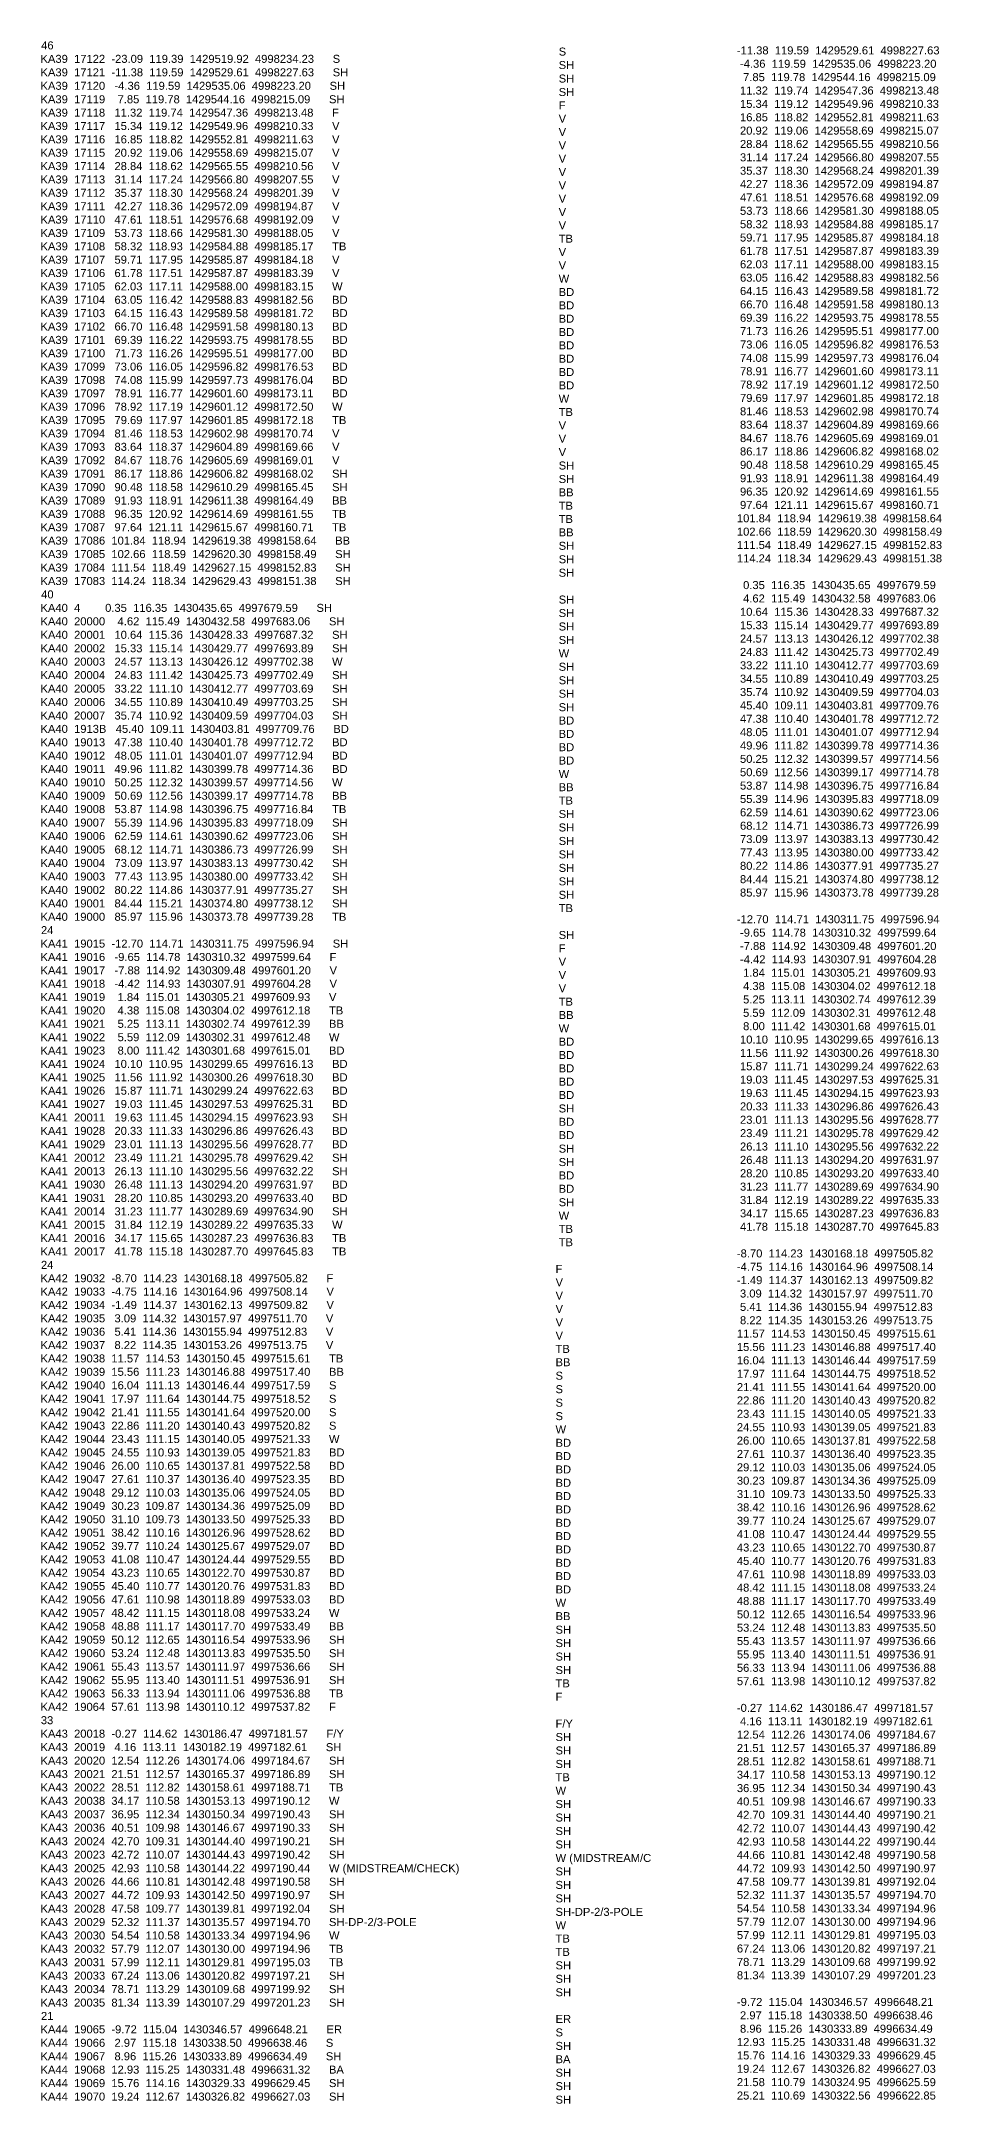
# Model space of a CAD drawing. Header units: millimetres. Extents: x -4102225 to 9709333, y -15023097 to 2258209.
# Drawn here: x 2015694 to 2071941, y 617970 to 746859 of the extents above; entities that cross this region are included whole.
import ezdxf

# ---------------------------------------------------------------- set-up
doc = ezdxf.new("R2010")
doc.units = ezdxf.units.MM
doc.layers.get('0').update_dxf_attribs({"lineweight": 0})
doc.styles.get("Standard").update_dxf_attribs({"font": 'arial.ttf'})

msp = doc.modelspace()

# ---------------------------------------------------------------- texts
at = {"color": 32, "true_color": 0xcd6928}
for s, p in [('46', (2015688.276, 746351.153)), ('   S', (2047431.026, 745963.281)), ('KA39  17122  -23.09  119.39  1429519.92  4998234.23      S', (2015645.984, 745509.293)), ('KA39  17121  -11.38  119.59  1429529.61  4998227.63      SH', (2015645.984, 744667.433)), ('   SH', (2047431.026, 745121.422)), ('KA39  17120   -4.36  119.59  1429535.06  4998223.20      SH', (2015645.984, 743825.573)), ('   SH', (2047431.026, 744279.562)), ('   SH', (2047431.026, 743437.702)), ('KA39  17119    7.85  119.78  1429544.16  4998215.09      SH', (2015645.984, 742983.713)), ('KA39  17118   11.32  119.74  1429547.36  4998213.48      F', (2015645.984, 742148.333)), ('   F', (2047431.026, 742604.368)), ('KA39  17117   15.34  119.12  1429549.96  4998210.33      V', (2015645.984, 741312.953)), ('   V', (2047431.026, 741771.035)), ('   V', (2047431.026, 740937.702)), ('KA39  17116   16.85  118.82  1429552.81  4998211.63      V', (2015645.984, 740477.574)), ('KA39  17115   20.92  119.06  1429558.69  4998215.07      V', (2015645.984, 739642.194)), ('   V', (2047431.026, 740104.368)), ('KA39  17114   28.84  118.62  1429565.55  4998210.56      V', (2015645.984, 738806.814)), ('   V', (2047431.026, 739271.035)), ('   V', (2047431.026, 738437.702)), ('KA39  17113   31.14  117.24  1429566.80  4998207.55      V', (2015645.984, 737971.435)), ('KA39  17112   35.37  118.30  1429568.24  4998201.39      V', (2015645.984, 737136.055)), ('   V', (2047431.026, 737604.368)), ('   V', (2047431.026, 736771.035)), ('KA39  17111   42.27  118.36  1429572.09  4998194.87      V', (2015645.984, 736300.675)), ('KA39  17110   47.61  118.51  1429576.68  4998192.09      V', (2015645.984, 735465.295)), ('   V', (2047431.026, 735937.702)), ('KA39  17109   53.73  118.66  1429581.30  4998188.05      V', (2015645.984, 734629.916)), ('   V', (2047431.026, 735104.368)), ('   TB', (2047431.026, 734271.035)), ('KA39  17108   58.32  118.93  1429584.88  4998185.17      TB', (2015645.984, 733794.536)), ('KA39  17107   59.71  117.95  1429585.87  4998184.18      V', (2015645.984, 732959.156)), ('   V', (2047431.026, 733437.702)), ('KA39  17106   61.78  117.51  1429587.87  4998183.39      V', (2015645.984, 732123.777)), ('   V', (2047431.026, 732604.368)), ('   W', (2047431.026, 731771.035)), ('KA39  17105   62.03  117.11  1429588.00  4998183.15      W', (2015645.984, 731288.397)), ('KA39  17104   63.05  116.42  1429588.83  4998182.56      BD', (2015645.984, 730453.017)), ('   BD', (2047431.026, 730937.702)), ('KA39  17103   64.15  116.43  1429589.58  4998181.72      BD', (2015645.984, 729617.637)), ('   BD', (2047431.026, 730104.368)), ('   BD', (2047431.026, 729271.035)), ('KA39  17102   66.70  116.48  1429591.58  4998180.13      BD', (2015645.984, 728782.258)), ('KA39  17101   69.39  116.22  1429593.75  4998178.55      BD', (2015645.984, 727946.878)), ('   BD', (2047431.026, 728437.702)), ('KA39  17100   71.73  116.26  1429595.51  4998177.00      BD', (2015645.984, 727111.498)), ('   BD', (2047431.026, 727604.368)), ('   BD', (2047431.026, 726771.035)), ('KA39  17099   73.06  116.05  1429596.82  4998176.53      BD', (2015645.984, 726276.119)), ('KA39  17098   74.08  115.99  1429597.73  4998176.04      BD', (2015645.984, 725440.739)), ('   BD', (2047431.026, 725937.702)), ('KA39  17097   78.91  116.77  1429601.60  4998173.11      BD', (2015645.984, 724605.359)), ('   W', (2047431.026, 724271.035)), ('   BD', (2047431.026, 725104.368)), ('KA39  17096   78.92  117.19  1429601.12  4998172.50      W', (2015645.984, 723769.979)), ('KA39  17095   79.69  117.97  1429601.85  4998172.18      TB', (2015645.984, 722934.6)), ('   V', (2047431.026, 722604.368)), ('   TB', (2047431.026, 723437.702)), ('KA39  17094   81.46  118.53  1429602.98  4998170.74      V', (2015645.984, 722099.22)), ('   V', (2047431.026, 721771.035)), ('KA39  17093   83.64  118.37  1429604.89  4998169.66      V', (2015645.984, 721263.84)), ('KA39  17092   84.67  118.76  1429605.69  4998169.01      V', (2015645.984, 720428.461)), ('   V', (2047431.026, 720937.702)), ('   SH', (2047431.026, 720095.842)), ('KA39  17091   86.17  118.86  1429606.82  4998168.02      SH', (2015645.984, 719586.601)), ('KA39  17090   90.48  118.58  1429610.29  4998165.45      SH', (2015645.984, 718744.741)), ('   SH', (2047431.026, 719253.982)), ('KA39  17089   91.93  118.91  1429611.38  4998164.49      BB', (2015645.984, 717909.361)), ('   TB', (2047431.026, 717587.315)), ('   BB', (2047431.026, 718420.648)), ('KA39  17088   96.35  120.92  1429614.69  4998161.55      TB', (2015645.984, 717073.981)), ('KA39  17087   97.64  121.11  1429615.67  4998160.71      TB', (2015645.984, 716238.602)), ('   TB', (2047431.026, 716753.982)), ('KA39  17086  101.84  118.94  1429619.38  4998158.64      BB', (2015645.984, 715403.222)), ('   SH', (2047431.026, 715078.789)), ('   BB', (2047431.026, 715920.648)), ('KA39  17085  102.66  118.59  1429620.30  4998158.49      SH', (2015645.984, 714561.362)), ('KA39  17084  111.54  118.49  1429627.15  4998152.83      SH', (2015645.984, 713719.502)), ('   SH', (2047431.026, 714236.929)), ('KA39  17083  114.24  118.34  1429629.43  4998151.38      SH', (2015645.984, 712877.642)), ('   SH', (2047431.026, 713395.069)), ('KA40  4        0.35  116.35  1430435.65  4997679.59      SH', (2015645.984, 711200.402)), ('40', (2015688.276, 712042.262)), ('   SH', (2047431.026, 711719.875)), ('KA40  20000    4.62  115.49  1430432.58  4997683.06      SH', (2015645.984, 710358.542)), ('   SH', (2047431.026, 710878.015)), ('   SH', (2047431.026, 710036.156)), ('KA40  20001   10.64  115.36  1430428.33  4997687.32      SH', (2015645.984, 709516.682)), ('KA40  20002   15.33  115.14  1430429.77  4997693.89      SH', (2015645.984, 708674.823)), ('   SH', (2047431.026, 709194.296)), ('KA40  20003   24.57  113.13  1430426.12  4997702.38      W', (2015645.984, 707839.443)), ('   W', (2047431.026, 708360.962)), ('   SH', (2047431.026, 707519.102)), ('KA40  20004   24.83  111.42  1430425.73  4997702.49      SH', (2015645.984, 706997.583)), ('KA40  20005   33.22  111.10  1430412.77  4997703.69      SH', (2015645.984, 706155.723)), ('   SH', (2047431.026, 706677.242)), ('   SH', (2047431.026, 705835.382)), ('KA40  20006   34.55  110.89  1430410.49  4997703.25      SH', (2015645.984, 705313.863)), ('   SH', (2047431.026, 704993.523)), ('KA40  20007   35.74  110.92  1430409.59  4997704.03      SH', (2015645.984, 704472.003)), ('KA40  1913B   45.40  109.11  1430403.81  4997709.76      BD', (2015645.984, 703636.623)), ('   BD', (2047431.026, 704160.189)), ('   BD', (2047431.026, 703326.856)), ('KA40  19013   47.38  110.40  1430401.78  4997712.72      BD', (2015645.984, 702801.244)), ('KA40  19012   48.05  111.01  1430401.07  4997712.94      BD', (2015645.984, 701965.864)), ('   BD', (2047431.026, 702493.523)), ('KA40  19011   49.96  111.82  1430399.78  4997714.36      BD', (2015645.984, 701130.484)), ('   W', (2047431.026, 700826.856)), ('   BD', (2047431.026, 701660.189)), ('KA40  19010   50.25  112.32  1430399.57  4997714.56      W', (2015645.984, 700295.104)), ('KA40  19009   50.69  112.56  1430399.17  4997714.78      BB', (2015645.984, 699459.725)), ('   BB', (2047431.026, 699993.523)), ('KA40  19008   53.87  114.98  1430396.75  4997716.84      TB', (2015645.984, 698624.345)), ('   TB', (2047431.026, 699160.189)), ('   SH', (2047431.026, 698318.329)), ('KA40  19007   55.39  114.96  1430395.83  4997718.09      SH', (2015645.984, 697782.485)), ('KA40  19006   62.59  114.61  1430390.62  4997723.06      SH', (2015645.984, 696940.625)), ('   SH', (2047431.026, 697476.469)), ('KA40  19005   68.12  114.71  1430386.73  4997726.99      SH', (2015645.984, 696098.765)), ('   SH', (2047431.026, 696634.609)), ('   SH', (2047431.026, 695792.749)), ('KA40  19004   73.09  113.97  1430383.13  4997730.42      SH', (2015645.984, 695256.905)), ('KA40  19003   77.43  113.95  1430380.00  4997733.42      SH', (2015645.984, 694415.045)), ('   SH', (2047431.026, 694950.889)), ('KA40  19002   80.22  114.86  1430377.91  4997735.27      SH', (2015645.984, 693573.185)), ('   SH', (2047431.026, 694109.03)), ('   SH', (2047431.026, 693267.17)), ('KA40  19001   84.44  115.21  1430374.80  4997738.12      SH', (2015645.984, 692731.325)), ('KA40  19000   85.97  115.96  1430373.78  4997739.28      TB', (2015645.984, 691895.946)), ('   TB', (2047431.026, 692433.836)), ('24', (2015676.68, 691060.566)), ('   SH', (2047431.026, 690758.643)), ('KA41  19015  -12.70  114.71  1430311.75  4997596.94      SH', (2015645.984, 690218.706)), ('KA41  19016   -9.65  114.78  1430310.32  4997599.64      F', (2015645.984, 689383.326)), ('   V', (2047431.026, 689091.976)), ('   F', (2047431.026, 689925.31)), ('KA41  19017   -7.88  114.92  1430309.48  4997601.20      V', (2015645.984, 688547.947)), ('   V', (2047431.026, 688258.643)), ('KA41  19018   -4.42  114.93  1430307.91  4997604.28      V', (2015645.984, 687712.567)), ('KA41  19019    1.84  115.01  1430305.21  4997609.93      V', (2015645.984, 686877.187)), ('   V', (2047431.026, 687425.31)), ('   TB', (2047431.026, 686591.976)), ('KA41  19020    4.38  115.08  1430304.02  4997612.18      TB', (2015645.984, 686041.808)), ('KA41  19021    5.25  113.11  1430302.74  4997612.39      BB', (2015645.984, 685206.428)), ('   BB', (2047431.026, 685758.643)), ('KA41  19022    5.59  112.09  1430302.31  4997612.48      W', (2015645.984, 684371.048)), ('   W', (2047431.026, 684925.31)), ('   BD', (2047431.026, 684091.976)), ('KA41  19023    8.00  111.42  1430301.68  4997615.01      BD', (2015645.984, 683535.668)), ('KA41  19024   10.10  110.95  1430299.65  4997616.13      BD', (2015645.984, 682700.289)), ('   BD', (2047431.026, 683258.643)), ('KA41  19025   11.56  111.92  1430300.26  4997618.30      BD', (2015645.984, 681864.909)), ('   BD', (2047431.026, 682425.31)), ('   BD', (2047431.026, 681591.976)), ('KA41  19026   15.87  111.71  1430299.24  4997622.63      BD', (2015645.984, 681029.529)), ('KA41  19027   19.03  111.45  1430297.53  4997625.31      BD', (2015645.984, 680194.149)), ('   BD', (2047431.026, 680758.643)), ('KA41  20011   19.63  111.45  1430294.15  4997623.93      SH', (2015645.984, 679352.29)), ('   SH', (2047431.026, 679916.783)), ('   BD', (2047431.026, 679083.45)), ('KA41  19028   20.33  111.33  1430296.86  4997626.43      BD', (2015645.984, 678516.91)), ('KA41  19029   23.01  111.13  1430295.56  4997628.77      BD', (2015645.984, 677681.53)), ('   BD', (2047431.026, 678250.116)), ('KA41  20012   23.49  111.21  1430295.78  4997629.42      SH', (2015645.984, 676839.67)), ('   SH', (2047431.026, 677408.256)), ('   SH', (2047431.026, 676566.397)), ('KA41  20013   26.13  111.10  1430295.56  4997632.22      SH', (2015645.984, 675997.81)), ('KA41  19030   26.48  111.13  1430294.20  4997631.97      BD', (2015645.984, 675162.431)), ('   BD', (2047431.026, 675733.063)), ('   BD', (2047431.026, 674899.73)), ('KA41  19031   28.20  110.85  1430293.20  4997633.40      BD', (2015645.984, 674327.051)), ('   SH', (2047431.026, 674057.87)), ('KA41  20014   31.23  111.77  1430289.69  4997634.90      SH', (2015645.984, 673485.191)), ('KA41  20015   31.84  112.19  1430289.22  4997635.33      W', (2015645.984, 672649.811)), ('   W', (2047431.026, 673224.537)), ('   TB', (2047431.026, 672391.203)), ('KA41  20016   34.17  115.65  1430287.23  4997636.83      TB', (2015645.984, 671814.431)), ('   TB', (2047431.026, 671557.87)), ('KA41  20017   41.78  115.18  1430287.70  4997645.83      TB', (2015645.984, 670979.052)), ('24', (2015676.68, 670143.672)), ('  F', (2047431.026, 669891.203)), ('KA42  19032  -8.70  114.23  1430168.18  4997505.82      F', (2015645.984, 669308.292)), ('KA42  19033  -4.75  114.16  1430164.96  4997508.14      V', (2015645.984, 668472.913)), ('  V', (2047431.026, 669057.87)), ('KA42  19034  -1.49  114.37  1430162.13  4997509.82      V', (2015645.984, 667637.533)), ('  V', (2047431.026, 668224.537)), ('  V', (2047431.026, 667391.203)), ('KA42  19035   3.09  114.32  1430157.97  4997511.70      V', (2015645.984, 666802.153)), ('KA42  19036   5.41  114.36  1430155.94  4997512.83      V', (2015645.984, 665966.773)), ('  V', (2047431.026, 666557.87)), ('KA42  19037   8.22  114.35  1430153.26  4997513.75      V', (2015645.984, 665131.394)), ('  V', (2047431.026, 665724.537)), ('  TB', (2047431.026, 664891.203)), ('KA42  19038  11.57  114.53  1430150.45  4997515.61      TB', (2015645.984, 664296.014)), ('KA42  19039  15.56  111.23  1430146.88  4997517.40      BB', (2015645.984, 663460.634)), ('  BB', (2047431.026, 664057.87)), ('KA42  19040  16.04  111.13  1430146.44  4997517.59      S', (2015645.984, 662618.774)), ('  S', (2047431.026, 663216.01)), ('  S', (2047431.026, 662374.15)), ('KA42  19041  17.97  111.64  1430144.75  4997518.52      S', (2015645.984, 661776.914)), ('KA42  19042  21.41  111.55  1430141.64  4997520.00      S', (2015645.984, 660935.054)), ('  S', (2047431.026, 661532.29)), ('KA42  19043  22.86  111.20  1430140.43  4997520.82      S', (2015645.984, 660093.195)), ('  W', (2047431.026, 659857.097)), ('  S', (2047431.026, 660690.43)), ('KA42  19044  23.43  111.15  1430140.05  4997521.33      W', (2015645.984, 659257.815)), ('KA42  19045  24.55  110.93  1430139.05  4997521.83      BD', (2015645.984, 658422.435)), ('  BD', (2047431.026, 659023.764)), ('  BD', (2047431.026, 658190.43)), ('KA42  19046  26.00  110.65  1430137.81  4997522.58      BD', (2015645.984, 657587.055)), ('  BD', (2047431.026, 657357.097)), ('KA42  19047  27.61  110.37  1430136.40  4997523.35      BD', (2015645.984, 656751.676)), ('KA42  19048  29.12  110.03  1430135.06  4997524.05      BD', (2015645.984, 655916.296)), ('  BD', (2047431.026, 656523.764)), ('  BD', (2047431.026, 655690.43)), ('KA42  19049  30.23  109.87  1430134.36  4997525.09      BD', (2015645.984, 655080.916)), ('  BD', (2047431.026, 654857.097)), ('KA42  19050  31.10  109.73  1430133.50  4997525.33      BD', (2015645.984, 654245.536)), ('KA42  19051  38.42  110.16  1430126.96  4997528.62      BD', (2015645.984, 653410.157)), ('  BD', (2047431.026, 654023.764)), ('  BD', (2047431.026, 653190.43)), ('KA42  19052  39.77  110.24  1430125.67  4997529.07      BD', (2015645.984, 652574.777)), ('KA42  19053  41.08  110.47  1430124.44  4997529.55      BD', (2015645.984, 651739.397)), ('  BD', (2047431.026, 652357.097)), ('KA42  19054  43.23  110.65  1430122.70  4997530.87      BD', (2015645.984, 650904.018)), ('  BD', (2047431.026, 651523.764)), ('  BD', (2047431.026, 650690.43)), ('KA42  19055  45.40  110.77  1430120.76  4997531.83      BD', (2015645.984, 650068.638)), ('KA42  19056  47.61  110.98  1430118.89  4997533.03      BD', (2015645.984, 649233.258)), ('  BD', (2047431.026, 649857.097)), ('KA42  19057  48.42  111.15  1430118.08  4997533.24      W', (2015645.984, 648397.878)), ('  W', (2047431.026, 649023.764)), ('  BB', (2047431.026, 648190.43)), ('KA42  19058  48.88  111.17  1430117.70  4997533.49      BB', (2015645.984, 647562.499)), ('KA42  19059  50.12  112.65  1430116.54  4997533.96      SH', (2015645.984, 646720.639)), ('  SH', (2047431.026, 647348.57)), ('KA42  19060  53.24  112.48  1430113.83  4997535.50      SH', (2015645.984, 645878.779)), ('  SH', (2047431.026, 646506.71)), ('  SH', (2047431.026, 645664.85)), ('KA42  19061  55.43  113.57  1430111.97  4997536.66      SH', (2015645.984, 645036.919)), ('KA42  19062  55.95  113.40  1430111.51  4997536.91      SH', (2015645.984, 644195.059)), ('  TB', (2047431.026, 643989.657)), ('  SH', (2047431.026, 644822.99)), ('KA42  19063  56.33  113.94  1430111.06  4997536.88      TB', (2015645.984, 643359.679)), ('  F', (2047431.026, 643156.324)), ('33', (2015667.812, 641688.92)), ('KA42  19064  57.61  113.98  1430110.12  4997537.82      F', (2015645.984, 642524.3)), ('  F/Y', (2047431.026, 641481.131)), ('KA43  20018  -0.27  114.62  1430186.47  4997181.57      F/Y', (2015645.984, 640847.06)), ('  SH', (2047431.026, 640639.271)), ('KA43  20019   4.16  113.11  1430182.19  4997182.61      SH', (2015645.984, 640005.2)), ('KA43  20020  12.54  112.26  1430174.06  4997184.67      SH', (2015645.984, 639163.34)), ('  SH', (2047431.026, 639797.411)), ('  SH', (2047431.026, 638955.551)), ('KA43  20021  21.51  112.57  1430165.37  4997186.89      SH', (2015645.984, 638321.48)), ('  TB', (2047431.026, 638122.217)), ('KA43  20022  28.51  112.82  1430158.61  4997188.71      TB', (2015645.984, 637486.1)), ('KA43  20038  34.17  110.58  1430153.13  4997190.12      W', (2015645.984, 636650.721)), ('  W', (2047431.026, 637288.884)), ('  SH', (2047431.026, 636447.024)), ('KA43  20037  36.95  112.34  1430150.34  4997190.43      SH', (2015645.984, 635808.861)), ('KA43  20036  40.51  109.98  1430146.67  4997190.33      SH', (2015645.984, 634967.001)), ('  SH', (2047431.026, 635605.164)), ('KA43  20024  42.70  109.31  1430144.40  4997190.21      SH', (2015645.984, 634125.141)), ('  SH', (2047431.026, 634763.304)), ('  SH', (2047431.026, 633921.444)), ('KA43  20023  42.72  110.07  1430144.43  4997190.42      SH', (2015645.984, 633283.281)), ('KA43  20025  42.93  110.58  1430144.22  4997190.44      W (MIDSTREAM/CHECK)', (2015645.984, 632441.421)), ('  W (MIDSTREAM/C', (2047431.026, 633079.584)), ('KA43  20026  44.66  110.81  1430142.48  4997190.58      SH', (2015645.984, 631599.561)), ('  SH', (2047431.026, 632237.724)), ('  SH', (2047431.026, 631395.864)), ('KA43  20027  44.72  109.93  1430142.50  4997190.97      SH', (2015645.984, 630757.701)), ('KA43  20028  47.58  109.77  1430139.81  4997192.04      SH', (2015645.984, 629915.841)), ('  SH', (2047431.026, 630554.005)), ('KA43  20029  52.32  111.37  1430135.57  4997194.70      SH-DP-2/3-POLE', (2015645.984, 629073.64)), ('  W', (2047431.026, 628878.47)), ('  SH-DP-2/3-POLE', (2047431.026, 629711.804)), ('KA43  20030  54.54  110.58  1430133.34  4997194.96      W', (2015645.984, 628238.26)), ('KA43  20032  57.79  112.07  1430130.00  4997194.96      TB', (2015645.984, 627402.881)), ('  TB', (2047431.026, 628045.137)), ('  TB', (2047431.026, 627211.804)), ('KA43  20031  57.99  112.11  1430129.81  4997195.03      TB', (2015645.984, 626567.501)), ('  SH', (2047431.026, 626369.944)), ('KA43  20033  67.24  113.06  1430120.82  4997197.21      SH', (2015645.984, 625725.641)), ('KA43  20034  78.71  113.29  1430109.68  4997199.92      SH', (2015645.984, 624883.781)), ('  SH', (2047431.026, 625528.084)), ('  SH', (2047431.026, 624686.224)), ('KA43  20035  81.34  113.39  1430107.29  4997201.23      SH', (2015645.984, 624041.921)), ('KA44  19065  -9.72  115.04  1430346.57  4996648.21      ER', (2015645.984, 622371.162)), ('21', (2015676.68, 623206.541)), ('  S', (2047431.026, 622177.697)), ('  ER', (2047431.026, 623019.557)), ('KA44  19066   2.97  115.18  1430338.50  4996638.46      S', (2015645.984, 621529.302)), ('  SH', (2047431.026, 621335.837)), ('KA44  19067   8.96  115.26  1430333.89  4996634.49      SH', (2015645.984, 620687.442)), ('KA44  19068  12.93  115.25  1430331.48  4996631.32      BA', (2015645.984, 619852.062)), ('  SH', (2047431.026, 619660.644)), ('  BA', (2047431.026, 620502.504)), ('KA44  19069  15.76  114.16  1430329.33  4996629.45      SH', (2015645.984, 619010.202)), ('KA44  19070  19.24  112.67  1430326.82  4996627.03      SH', (2015645.984, 618168.342)), ('  SH', (2047431.026, 618818.784)), ('  SH', (2047431.026, 617976.924))]:
    msp.add_text(s, height=500, dxfattribs=at).set_placement(p)
for s, p in [(' -11.38  119.59  1429529.61  4998227.63', (2058951.051, 746036.885)), ('  -4.36  119.59  1429535.06  4998223.20', (2058951.051, 745201.505)), ('  11.32  119.74  1429547.36  4998213.48', (2058951.051, 743530.746)), ('   7.85  119.78  1429544.16  4998215.09', (2058951.051, 744366.126)), ('  15.34  119.12  1429549.96  4998210.33', (2058951.051, 742695.366)), ('  20.92  119.06  1429558.69  4998215.07', (2058951.051, 741024.607)), ('  16.85  118.82  1429552.81  4998211.63', (2058951.051, 741859.986)), ('  31.14  117.24  1429566.80  4998207.55', (2058951.051, 739353.847)), ('  28.84  118.62  1429565.55  4998210.56', (2058951.051, 740189.227)), ('  35.37  118.30  1429568.24  4998201.39', (2058951.051, 738518.468)), ('  42.27  118.36  1429572.09  4998194.87', (2058951.051, 737683.088)), ('  47.61  118.51  1429576.68  4998192.09', (2058951.051, 736847.708)), ('  53.73  118.66  1429581.30  4998188.05', (2058951.051, 736012.328)), ('  58.32  118.93  1429584.88  4998185.17', (2058951.051, 735176.949)), ('  59.71  117.95  1429585.87  4998184.18', (2058951.051, 734341.569)), ('  61.78  117.51  1429587.87  4998183.39', (2058951.051, 733506.189)), ('  62.03  117.11  1429588.00  4998183.15', (2058951.051, 732670.81)), ('  63.05  116.42  1429588.83  4998182.56', (2058951.051, 731835.43)), ('  64.15  116.43  1429589.58  4998181.72', (2058951.051, 731000.05)), ('  66.70  116.48  1429591.58  4998180.13', (2058951.051, 730164.67)), ('  69.39  116.22  1429593.75  4998178.55', (2058951.051, 729329.291)), ('  71.73  116.26  1429595.51  4998177.00', (2058951.051, 728493.911)), ('  73.06  116.05  1429596.82  4998176.53', (2058951.051, 727658.531)), ('  74.08  115.99  1429597.73  4998176.04', (2058951.051, 726823.151)), ('  78.91  116.77  1429601.60  4998173.11', (2058951.051, 725987.772)), ('  78.92  117.19  1429601.12  4998172.50', (2058951.051, 725152.392)), ('  79.69  117.97  1429601.85  4998172.18', (2058951.051, 724317.012)), ('  81.46  118.53  1429602.98  4998170.74', (2058951.051, 723481.633)), ('  83.64  118.37  1429604.89  4998169.66', (2058951.051, 722646.253)), ('  84.67  118.76  1429605.69  4998169.01', (2058951.051, 721810.873)), ('  86.17  118.86  1429606.82  4998168.02', (2058951.051, 720975.493)), ('  90.48  118.58  1429610.29  4998165.45', (2058951.051, 720140.114)), ('  91.93  118.91  1429611.38  4998164.49', (2058951.051, 719304.734)), ('  96.35  120.92  1429614.69  4998161.55', (2058951.051, 718469.354)), ('  97.64  121.11  1429615.67  4998160.71', (2058951.051, 717633.975)), (' 101.84  118.94  1429619.38  4998158.64', (2058951.051, 716798.595)), (' 102.66  118.59  1429620.30  4998158.49', (2058951.051, 715963.215)), (' 111.54  118.49  1429627.15  4998152.83', (2058951.051, 715127.835)), (' 114.24  118.34  1429629.43  4998151.38', (2058951.051, 714292.456)), ('   0.35  116.35  1430435.65  4997679.59', (2058951.051, 712623.743)), ('   4.62  115.49  1430432.58  4997683.06', (2058951.051, 711788.363)), ('  10.64  115.36  1430428.33  4997687.32', (2058951.051, 710952.983)), ('  15.33  115.14  1430429.77  4997693.89', (2058951.051, 710117.604)), ('  24.57  113.13  1430426.12  4997702.38', (2058951.051, 709282.224)), ('  24.83  111.42  1430425.73  4997702.49', (2058951.051, 708446.844)), ('  33.22  111.10  1430412.77  4997703.69', (2058951.051, 707611.464)), ('  34.55  110.89  1430410.49  4997703.25', (2058951.051, 706776.085)), ('  35.74  110.92  1430409.59  4997704.03', (2058951.051, 705940.705)), ('  45.40  109.11  1430403.81  4997709.76', (2058951.051, 705105.325)), ('  47.38  110.40  1430401.78  4997712.72', (2058951.051, 704269.945)), ('  48.05  111.01  1430401.07  4997712.94', (2058951.051, 703434.566)), ('  49.96  111.82  1430399.78  4997714.36', (2058951.051, 702599.186)), ('  50.25  112.32  1430399.57  4997714.56', (2058951.051, 701763.806)), ('  50.69  112.56  1430399.17  4997714.78', (2058951.051, 700928.427)), ('  53.87  114.98  1430396.75  4997716.84', (2058951.051, 700093.047)), ('  55.39  114.96  1430395.83  4997718.09', (2058951.051, 699257.667)), ('  62.59  114.61  1430390.62  4997723.06', (2058951.051, 698422.287)), ('  68.12  114.71  1430386.73  4997726.99', (2058951.051, 697586.908)), ('  73.09  113.97  1430383.13  4997730.42', (2058951.051, 696751.528)), ('  77.43  113.95  1430380.00  4997733.42', (2058951.051, 695916.148)), ('  80.22  114.86  1430377.91  4997735.27', (2058951.051, 695080.769)), ('  84.44  115.21  1430374.80  4997738.12', (2058951.051, 694245.389)), ('  85.97  115.96  1430373.78  4997739.28', (2058951.051, 693410.009)), (' -12.70  114.71  1430311.75  4997596.94', (2058951.051, 691741.296)), ('  -9.65  114.78  1430310.32  4997599.64', (2058951.051, 690905.916)), ('  -7.88  114.92  1430309.48  4997601.20', (2058951.051, 690070.537)), ('  -4.42  114.93  1430307.91  4997604.28', (2058951.051, 689235.157)), ('   1.84  115.01  1430305.21  4997609.93', (2058951.051, 688399.777)), ('   4.38  115.08  1430304.02  4997612.18', (2058951.051, 687564.398)), ('   5.25  113.11  1430302.74  4997612.39', (2058951.051, 686729.018)), ('   5.59  112.09  1430302.31  4997612.48', (2058951.051, 685893.638)), ('  10.10  110.95  1430299.65  4997616.13', (2058951.051, 684222.879)), ('   8.00  111.42  1430301.68  4997615.01', (2058951.051, 685058.258)), ('  11.56  111.92  1430300.26  4997618.30', (2058951.051, 683387.499)), ('  15.87  111.71  1430299.24  4997622.63', (2058951.051, 682552.119)), ('  19.03  111.45  1430297.53  4997625.31', (2058951.051, 681716.739)), ('  20.33  111.33  1430296.86  4997626.43', (2058951.051, 680045.98)), ('  19.63  111.45  1430294.15  4997623.93', (2058951.051, 680881.36)), ('  23.01  111.13  1430295.56  4997628.77', (2058951.051, 679210.6)), ('  23.49  111.21  1430295.78  4997629.42', (2058951.051, 678375.221)), ('  26.13  111.10  1430295.56  4997632.22', (2058951.051, 677539.841)), ('  26.48  111.13  1430294.20  4997631.97', (2058951.051, 676704.461)), ('  31.23  111.77  1430289.69  4997634.90', (2058951.051, 675033.702)), ('  28.20  110.85  1430293.20  4997633.40', (2058951.051, 675869.081)), ('  31.84  112.19  1430289.22  4997635.33', (2058951.051, 674198.322)), ('  41.78  115.18  1430287.70  4997645.83', (2058951.051, 672527.563)), ('  34.17  115.65  1430287.23  4997636.83', (2058951.051, 673362.942)), (' -8.70  114.23  1430168.18  4997505.82', (2058951.051, 670858.85)), (' -4.75  114.16  1430164.96  4997508.14', (2058951.051, 670023.47)), (' -1.49  114.37  1430162.13  4997509.82', (2058951.051, 669188.09)), ('  3.09  114.32  1430157.97  4997511.70', (2058951.051, 668352.71)), ('  5.41  114.36  1430155.94  4997512.83', (2058951.051, 667517.331)), ('  8.22  114.35  1430153.26  4997513.75', (2058951.051, 666681.951)), (' 11.57  114.53  1430150.45  4997515.61', (2058951.051, 665846.571)), (' 15.56  111.23  1430146.88  4997517.40', (2058951.051, 665011.191)), (' 16.04  111.13  1430146.44  4997517.59', (2058951.051, 664175.812)), (' 17.97  111.64  1430144.75  4997518.52', (2058951.051, 663340.432)), (' 21.41  111.55  1430141.64  4997520.00', (2058951.051, 662505.052)), (' 22.86  111.20  1430140.43  4997520.82', (2058951.051, 661669.673)), (' 23.43  111.15  1430140.05  4997521.33', (2058951.051, 660834.293)), (' 24.55  110.93  1430139.05  4997521.83', (2058951.051, 659998.913)), (' 26.00  110.65  1430137.81  4997522.58', (2058951.051, 659163.533)), (' 27.61  110.37  1430136.40  4997523.35', (2058951.051, 658328.154)), (' 29.12  110.03  1430135.06  4997524.05', (2058951.051, 657492.774)), (' 30.23  109.87  1430134.36  4997525.09', (2058951.051, 656657.394)), (' 31.10  109.73  1430133.50  4997525.33', (2058951.051, 655822.015)), (' 38.42  110.16  1430126.96  4997528.62', (2058951.051, 654986.635)), (' 41.08  110.47  1430124.44  4997529.55', (2058951.051, 653315.875)), (' 39.77  110.24  1430125.67  4997529.07', (2058951.051, 654151.255)), (' 43.23  110.65  1430122.70  4997530.87', (2058951.051, 652480.496)), (' 45.40  110.77  1430120.76  4997531.83', (2058951.051, 651645.116)), (' 47.61  110.98  1430118.89  4997533.03', (2058951.051, 650809.736)), (' 48.42  111.15  1430118.08  4997533.24', (2058951.051, 649974.357)), (' 48.88  111.17  1430117.70  4997533.49', (2058951.051, 649138.977)), (' 50.12  112.65  1430116.54  4997533.96', (2058951.051, 648303.597)), (' 53.24  112.48  1430113.83  4997535.50', (2058951.051, 647468.217)), (' 55.43  113.57  1430111.97  4997536.66', (2058951.051, 646632.838)), (' 55.95  113.40  1430111.51  4997536.91', (2058951.051, 645797.458)), (' 56.33  113.94  1430111.06  4997536.88', (2058951.051, 644962.078)), (' 57.61  113.98  1430110.12  4997537.82', (2058951.051, 644126.699)), (' -0.27  114.62  1430186.47  4997181.57', (2058951.051, 642457.985)), ('  4.16  113.11  1430182.19  4997182.61', (2058951.051, 641622.606)), (' 12.54  112.26  1430174.06  4997184.67', (2058951.051, 640787.226)), (' 21.51  112.57  1430165.37  4997186.89', (2058951.051, 639951.846)), (' 28.51  112.82  1430158.61  4997188.71', (2058951.051, 639116.467)), (' 34.17  110.58  1430153.13  4997190.12', (2058951.051, 638281.087)), (' 40.51  109.98  1430146.67  4997190.33', (2058951.051, 636610.327)), (' 36.95  112.34  1430150.34  4997190.43', (2058951.051, 637445.707)), (' 42.70  109.31  1430144.40  4997190.21', (2058951.051, 635774.948)), (' 42.72  110.07  1430144.43  4997190.42', (2058951.051, 634939.568)), (' 42.93  110.58  1430144.22  4997190.44', (2058951.051, 634104.188)), (' 44.66  110.81  1430142.48  4997190.58', (2058951.051, 633268.809)), (' 44.72  109.93  1430142.50  4997190.97', (2058951.051, 632433.429)), (' 47.58  109.77  1430139.81  4997192.04', (2058951.051, 631598.049)), (' 52.32  111.37  1430135.57  4997194.70', (2058951.051, 630762.669)), (' 54.54  110.58  1430133.34  4997194.96', (2058951.051, 629927.29)), (' 57.79  112.07  1430130.00  4997194.96', (2058951.051, 629091.91)), (' 57.99  112.11  1430129.81  4997195.03', (2058951.051, 628256.53)), (' 67.24  113.06  1430120.82  4997197.21', (2058951.051, 627421.151)), (' 78.71  113.29  1430109.68  4997199.92', (2058951.051, 626585.771)), (' 81.34  113.39  1430107.29  4997201.23', (2058951.051, 625750.391)), (' -9.72  115.04  1430346.57  4996648.21', (2058951.051, 624081.678)), ('  8.96  115.26  1430333.89  4996634.49', (2058951.051, 622410.919)), ('  2.97  115.18  1430338.50  4996638.46', (2058951.051, 623246.298)), (' 12.93  115.25  1430331.48  4996631.32', (2058951.051, 621575.539)), (' 15.76  114.16  1430329.33  4996629.45', (2058951.051, 620740.159)), (' 19.24  112.67  1430326.82  4996627.03', (2058951.051, 619904.779)), (' 21.58  110.79  1430324.95  4996625.59', (2058951.051, 619069.4)), (' 25.21  110.69  1430322.56  4996622.85', (2058951.051, 618234.02))]:
    msp.add_text(s, height=500).set_placement(p)

doc.saveas('drawing.dxf')
